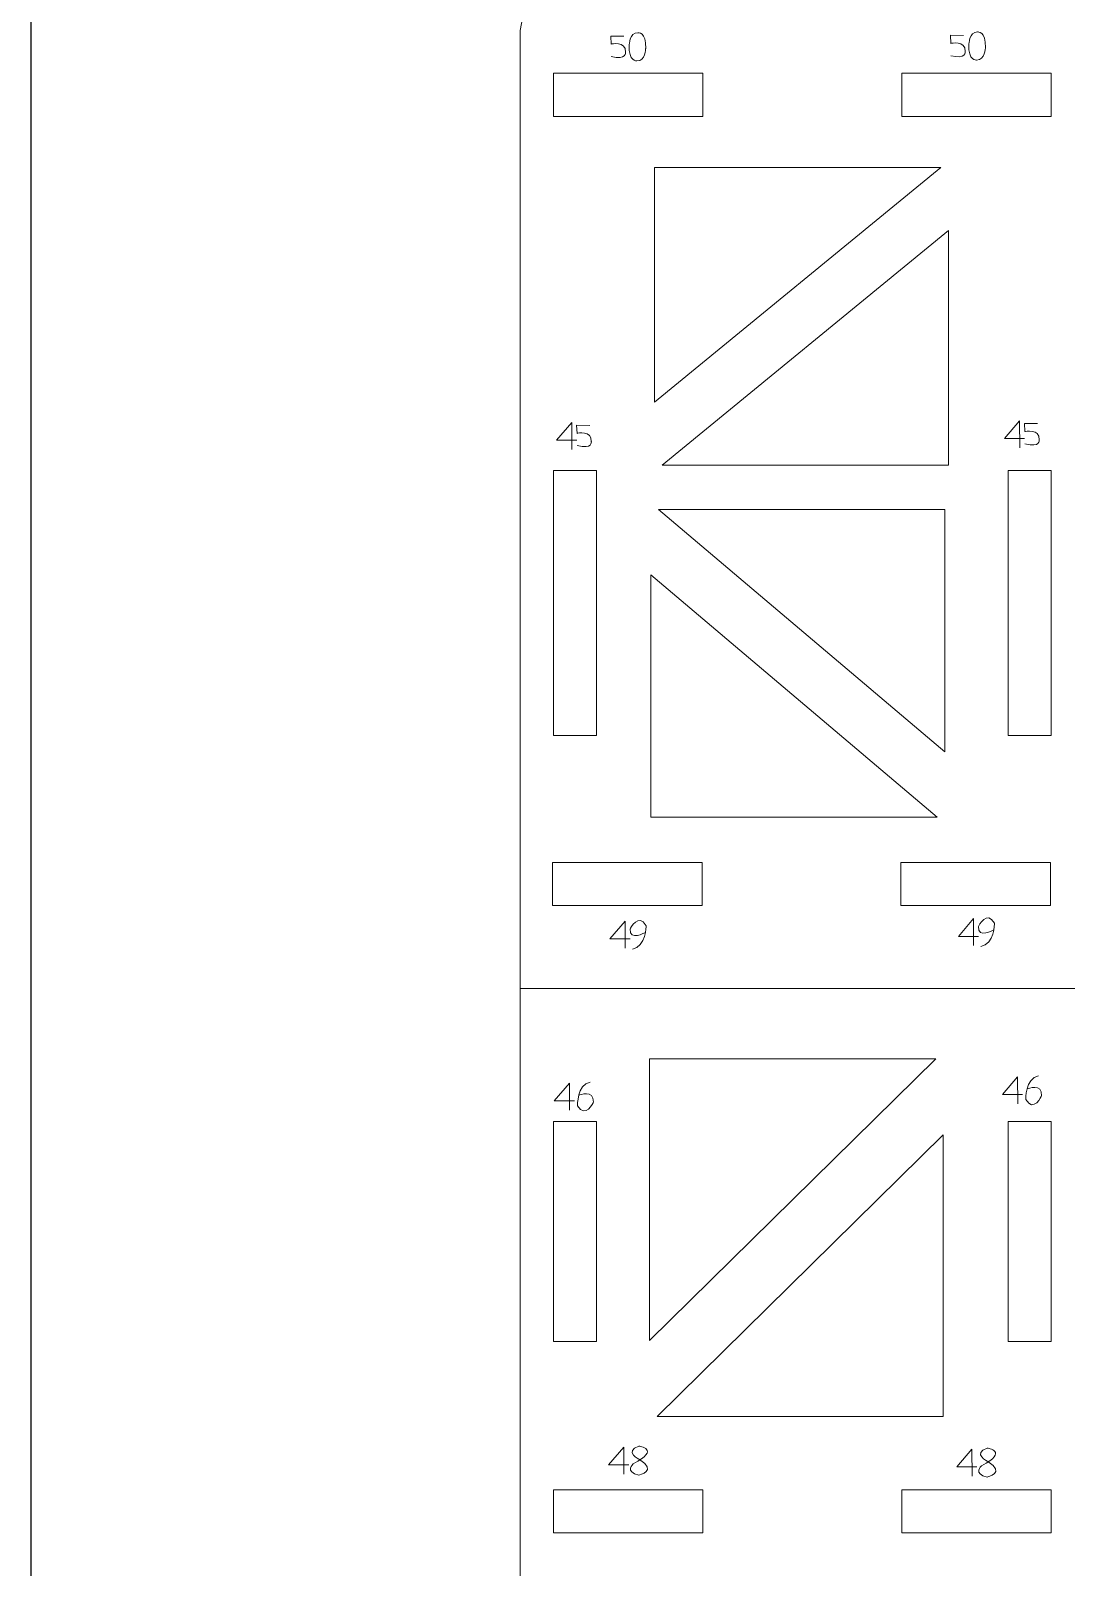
# Model space of a CAD drawing. Header units: centimetres. Extents: x -25 to 25, y -32.5 to 32.5.
# Drawn here: x -25 to -17.65, y -22.95 to -12.03 of the extents above; entities that cross this region are included whole.
import ezdxf

# ---------------------------------------------------------------- set-up
doc = ezdxf.new("R2010")
doc.units = ezdxf.units.CM
doc.header["$MEASUREMENT"] = 0
doc.layers.add('Capa 1', color=7, linetype='Continuous')

msp = doc.modelspace()

# ---------------------------------------------------------------- linework, layer by layer
at = {"layer": 'Capa 1', "color": 254}
msp.add_lwpolyline([(-25, -32.5), (25, -32.5), (25, 32.5), (-25, 32.5), (-25, -32.5)], close=True, dxfattribs=at)
at = {"layer": 'Capa 1', "color": 250, "lineweight": 9}
for points, knots in [([(-20.7962, -8.16641), (-20.7962, -8.16641), (-21.52369, -12.03015), (-21.52369, -12.03015), (-21.52369, -12.03015), (-21.52369, -12.03015), (-21.52369, -17.37187), (-21.52369, -17.37187), (-21.52369, -17.37187), (-21.52369, -17.37187), (-21.52369, -18.76288), (-21.52369, -18.76288), (-21.52369, -18.76288), (-21.52369, -18.76288), (-21.52369, -26.07733), (-21.52369, -26.07733)], [0, 0, 0, 0, 0.2, 0.2, 0.2, 0.2, 0.4, 0.4, 0.4, 0.4, 0.6, 0.6, 0.6, 0.6, 1, 1, 1, 1]), ([(-21.28809, -12.3335), (-21.28809, -12.3335), (-21.28809, -12.6395), (-21.28809, -12.6395), (-21.28809, -12.6395), (-21.28809, -12.6395), (-20.22659, -12.6395), (-20.22659, -12.6395), (-20.22659, -12.6395), (-20.22659, -12.6395), (-20.22659, -12.3335), (-20.22659, -12.3335), (-20.22659, -12.3335), (-20.22659, -12.3335), (-21.28809, -12.3335), (-21.28809, -12.3335)], [0, 0, 0, 0, 0.2, 0.2, 0.2, 0.2, 0.4, 0.4, 0.4, 0.4, 0.6, 0.6, 0.6, 0.6, 1, 1, 1, 1]), ([(-18.81406, -12.3335), (-18.81406, -12.3335), (-18.81406, -12.6395), (-18.81406, -12.6395), (-18.81406, -12.6395), (-18.81406, -12.6395), (-17.75256, -12.6395), (-17.75256, -12.6395), (-17.75256, -12.6395), (-17.75256, -12.6395), (-17.75256, -12.3335), (-17.75256, -12.3335), (-17.75256, -12.3335), (-17.75256, -12.3335), (-18.81406, -12.3335), (-18.81406, -12.3335)], [0, 0, 0, 0, 0.2, 0.2, 0.2, 0.2, 0.4, 0.4, 0.4, 0.4, 0.6, 0.6, 0.6, 0.6, 1, 1, 1, 1]), ([(-20.56971, -14.66874), (-20.56971, -14.66874), (-20.56971, -13.00169), (-20.56971, -13.00169), (-20.56971, -13.00169), (-20.56971, -13.00169), (-18.53664, -13.00169), (-18.53664, -13.00169), (-18.53664, -13.00169), (-18.53664, -13.00169), (-20.56971, -14.66874), (-20.56971, -14.66874)], [0, 0, 0, 0, 0.25, 0.25, 0.25, 0.25, 0.5, 0.5, 0.5, 0.5, 1, 1, 1, 1]), ([(-18.48267, -13.45114), (-18.48267, -13.45114), (-18.48267, -15.11818), (-18.48267, -15.11818), (-18.48267, -15.11818), (-18.48267, -15.11818), (-20.51574, -15.11818), (-20.51574, -15.11818), (-20.51574, -15.11818), (-20.51574, -15.11818), (-18.48267, -13.45114), (-18.48267, -13.45114)], [0, 0, 0, 0, 0.25, 0.25, 0.25, 0.25, 0.5, 0.5, 0.5, 0.5, 1, 1, 1, 1]), ([(-20.98209, -17.03698), (-20.98209, -17.03698), (-20.98209, -15.1552), (-20.98209, -15.1552), (-20.98209, -15.1552), (-20.98209, -15.1552), (-21.28809, -15.1552), (-21.28809, -15.1552), (-21.28809, -15.1552), (-21.28809, -15.1552), (-21.28809, -17.03698), (-21.28809, -17.03698), (-21.28809, -17.03698), (-21.28809, -17.03698), (-20.98209, -17.03698), (-20.98209, -17.03698)], [0, 0, 0, 0, 0.2, 0.2, 0.2, 0.2, 0.4, 0.4, 0.4, 0.4, 0.6, 0.6, 0.6, 0.6, 1, 1, 1, 1]), ([(-17.75256, -17.03698), (-17.75256, -17.03698), (-17.75256, -15.1552), (-17.75256, -15.1552), (-17.75256, -15.1552), (-17.75256, -15.1552), (-18.05856, -15.1552), (-18.05856, -15.1552), (-18.05856, -15.1552), (-18.05856, -15.1552), (-18.05856, -17.03698), (-18.05856, -17.03698), (-18.05856, -17.03698), (-18.05856, -17.03698), (-17.75256, -17.03698), (-17.75256, -17.03698)], [0, 0, 0, 0, 0.2, 0.2, 0.2, 0.2, 0.4, 0.4, 0.4, 0.4, 0.6, 0.6, 0.6, 0.6, 1, 1, 1, 1]), ([(-18.50923, -17.15264), (-18.50923, -17.15264), (-18.50923, -15.43111), (-18.50923, -15.43111), (-18.50923, -15.43111), (-18.50923, -15.43111), (-20.54229, -15.43111), (-20.54229, -15.43111), (-20.54229, -15.43111), (-20.54229, -15.43111), (-18.50923, -17.15264), (-18.50923, -17.15264)], [0, 0, 0, 0, 0.25, 0.25, 0.25, 0.25, 0.5, 0.5, 0.5, 0.5, 1, 1, 1, 1]), ([(-20.59626, -15.89525), (-20.59626, -15.89525), (-20.59626, -17.61678), (-20.59626, -17.61678), (-20.59626, -17.61678), (-20.59626, -17.61678), (-18.56319, -17.61678), (-18.56319, -17.61678), (-18.56319, -17.61678), (-18.56319, -17.61678), (-20.59626, -15.89525), (-20.59626, -15.89525)], [0, 0, 0, 0, 0.25, 0.25, 0.25, 0.25, 0.5, 0.5, 0.5, 0.5, 1, 1, 1, 1]), ([(-21.29396, -17.94014), (-21.29396, -17.94014), (-21.29396, -18.24614), (-21.29396, -18.24614), (-21.29396, -18.24614), (-21.29396, -18.24614), (-20.23245, -18.24614), (-20.23245, -18.24614), (-20.23245, -18.24614), (-20.23245, -18.24614), (-20.23245, -17.94014), (-20.23245, -17.94014), (-20.23245, -17.94014), (-20.23245, -17.94014), (-21.29396, -17.94014), (-21.29396, -17.94014)], [0, 0, 0, 0, 0.2, 0.2, 0.2, 0.2, 0.4, 0.4, 0.4, 0.4, 0.6, 0.6, 0.6, 0.6, 1, 1, 1, 1]), ([(-18.81993, -17.94014), (-18.81993, -17.94014), (-18.81993, -18.24614), (-18.81993, -18.24614), (-18.81993, -18.24614), (-18.81993, -18.24614), (-17.75842, -18.24614), (-17.75842, -18.24614), (-17.75842, -18.24614), (-17.75842, -18.24614), (-17.75842, -17.94014), (-17.75842, -17.94014), (-17.75842, -17.94014), (-17.75842, -17.94014), (-18.81993, -17.94014), (-18.81993, -17.94014)], [0, 0, 0, 0, 0.2, 0.2, 0.2, 0.2, 0.4, 0.4, 0.4, 0.4, 0.6, 0.6, 0.6, 0.6, 1, 1, 1, 1]), ([(-20.60615, -21.3355), (-20.60615, -21.3355), (-20.60615, -19.33348), (-20.60615, -19.33348), (-20.60615, -19.33348), (-20.60615, -19.33348), (-18.57309, -19.33348), (-18.57309, -19.33348), (-18.57309, -19.33348), (-18.57309, -19.33348), (-20.60615, -21.3355), (-20.60615, -21.3355)], [0, 0, 0, 0, 0.25, 0.25, 0.25, 0.25, 0.5, 0.5, 0.5, 0.5, 1, 1, 1, 1]), ([(-20.98209, -21.34274), (-20.98209, -21.34274), (-21.28809, -21.34274), (-21.28809, -21.34274), (-21.28809, -21.34274), (-21.28809, -21.34274), (-21.28809, -19.7799), (-21.28809, -19.7799), (-21.28809, -19.7799), (-21.28809, -19.7799), (-20.98209, -19.7799), (-20.98209, -19.7799), (-20.98209, -19.7799), (-20.98209, -19.7799), (-20.98209, -21.34274), (-20.98209, -21.34274)], [0, 0, 0, 0, 0.2, 0.2, 0.2, 0.2, 0.4, 0.4, 0.4, 0.4, 0.6, 0.6, 0.6, 0.6, 1, 1, 1, 1]), ([(-18.05856, -21.34274), (-18.05856, -21.34274), (-18.05856, -19.7799), (-18.05856, -19.7799), (-18.05856, -19.7799), (-18.05856, -19.7799), (-17.75256, -19.7799), (-17.75256, -19.7799), (-17.75256, -19.7799), (-17.75256, -19.7799), (-17.75256, -21.34274), (-17.75256, -21.34274), (-17.75256, -21.34274), (-17.75256, -21.34274), (-18.05856, -21.34274), (-18.05856, -21.34274)], [0, 0, 0, 0, 0.2, 0.2, 0.2, 0.2, 0.4, 0.4, 0.4, 0.4, 0.6, 0.6, 0.6, 0.6, 1, 1, 1, 1]), ([(-18.51912, -19.87324), (-18.51912, -19.87324), (-18.51912, -21.87527), (-18.51912, -21.87527), (-18.51912, -21.87527), (-18.51912, -21.87527), (-20.55218, -21.87527), (-20.55218, -21.87527), (-20.55218, -21.87527), (-20.55218, -21.87527), (-18.51912, -19.87324), (-18.51912, -19.87324)], [0, 0, 0, 0, 0.25, 0.25, 0.25, 0.25, 0.5, 0.5, 0.5, 0.5, 1, 1, 1, 1]), ([(-21.28809, -22.39614), (-21.28809, -22.39614), (-21.28809, -22.70214), (-21.28809, -22.70214), (-21.28809, -22.70214), (-21.28809, -22.70214), (-20.22659, -22.70214), (-20.22659, -22.70214), (-20.22659, -22.70214), (-20.22659, -22.70214), (-20.22659, -22.39614), (-20.22659, -22.39614), (-20.22659, -22.39614), (-20.22659, -22.39614), (-21.28809, -22.39614), (-21.28809, -22.39614)], [0, 0, 0, 0, 0.2, 0.2, 0.2, 0.2, 0.4, 0.4, 0.4, 0.4, 0.6, 0.6, 0.6, 0.6, 1, 1, 1, 1]), ([(-18.81406, -22.39614), (-18.81406, -22.39614), (-18.81406, -22.70214), (-18.81406, -22.70214), (-18.81406, -22.70214), (-18.81406, -22.70214), (-17.75256, -22.70214), (-17.75256, -22.70214), (-17.75256, -22.70214), (-17.75256, -22.70214), (-17.75256, -22.39614), (-17.75256, -22.39614), (-17.75256, -22.39614), (-17.75256, -22.39614), (-18.81406, -22.39614), (-18.81406, -22.39614)], [0, 0, 0, 0, 0.2, 0.2, 0.2, 0.2, 0.4, 0.4, 0.4, 0.4, 0.6, 0.6, 0.6, 0.6, 1, 1, 1, 1])]:
    msp.add_open_spline(points, degree=3, knots=knots, dxfattribs=at)
at = {"layer": 'Capa 1', "color": 22, "lineweight": 9}
for points, knots in [([(-20.78806, -12.06925), (-20.78806, -12.06925), (-20.88136, -12.06869), (-20.88136, -12.06869), (-20.88136, -12.06869), (-20.88136, -12.06869), (-20.878, -12.1262), (-20.878, -12.1262)], [0, 0, 0, 0, 0.33333333, 0.33333333, 0.33333333, 0.33333333, 1, 1, 1, 1]), ([(-20.878, -12.1262), (-20.878, -12.1262), (-20.77081, -12.10166), (-20.77711, -12.18451), (-20.77711, -12.18451), (-20.77711, -12.18451), (-20.76578, -12.24132), (-20.878, -12.21356)], [0, 0, 0, 0, 0.33333333, 0.33333333, 0.33333333, 0.33333333, 1, 1, 1, 1]), ([(-20.69519, -12.24477), (-20.69519, -12.24477), (-20.756, -12.25262), (-20.74987, -12.13338), (-20.74987, -12.13338), (-20.74987, -12.13338), (-20.74987, -12.04254), (-20.68772, -12.04489)], [0, 0, 0, 0, 0.33333333, 0.33333333, 0.33333333, 0.33333333, 1, 1, 1, 1]), ([(-20.68772, -12.04508), (-20.68772, -12.04508), (-20.62686, -12.03728), (-20.63297, -12.15645), (-20.63297, -12.15645), (-20.63297, -12.15645), (-20.63301, -12.24728), (-20.69519, -12.245)], [0, 0, 0, 0, 0.33333333, 0.33333333, 0.33333333, 0.33333333, 1, 1, 1, 1]), ([(-18.37573, -12.064), (-18.37573, -12.064), (-18.46903, -12.06344), (-18.46903, -12.06344), (-18.46903, -12.06344), (-18.46903, -12.06344), (-18.46567, -12.12095), (-18.46567, -12.12095)], [0, 0, 0, 0, 0.33333333, 0.33333333, 0.33333333, 0.33333333, 1, 1, 1, 1]), ([(-18.46567, -12.12095), (-18.46567, -12.12095), (-18.35848, -12.09641), (-18.36478, -12.17926), (-18.36478, -12.17926), (-18.36478, -12.17926), (-18.35345, -12.23606), (-18.46567, -12.20831)], [0, 0, 0, 0, 0.33333333, 0.33333333, 0.33333333, 0.33333333, 1, 1, 1, 1]), ([(-18.28286, -12.23952), (-18.28286, -12.23952), (-18.34367, -12.24737), (-18.33754, -12.12813), (-18.33754, -12.12813), (-18.33754, -12.12813), (-18.33754, -12.03729), (-18.27539, -12.03963)], [0, 0, 0, 0, 0.33333333, 0.33333333, 0.33333333, 0.33333333, 1, 1, 1, 1]), ([(-18.27539, -12.03983), (-18.27539, -12.03983), (-18.21453, -12.03202), (-18.22064, -12.1512), (-18.22064, -12.1512), (-18.22064, -12.1512), (-18.22068, -12.24203), (-18.28286, -12.23975)], [0, 0, 0, 0, 0.33333333, 0.33333333, 0.33333333, 0.33333333, 1, 1, 1, 1]), ([(-21.12299, -14.9401), (-21.12299, -14.9401), (-21.26544, -14.9401), (-21.26544, -14.9401), (-21.26544, -14.9401), (-21.26544, -14.9401), (-21.15829, -14.81402), (-21.15829, -14.81402), (-21.15829, -14.81402), (-21.15829, -14.81402), (-21.15705, -15.00569), (-21.15705, -15.00569)], [0, 0, 0, 0, 0.25, 0.25, 0.25, 0.25, 0.5, 0.5, 0.5, 0.5, 1, 1, 1, 1]), ([(-21.02984, -14.83417), (-21.02984, -14.83417), (-21.12314, -14.83361), (-21.12314, -14.83361), (-21.12314, -14.83361), (-21.12314, -14.83361), (-21.11978, -14.89111), (-21.11978, -14.89111)], [0, 0, 0, 0, 0.33333333, 0.33333333, 0.33333333, 0.33333333, 1, 1, 1, 1]), ([(-17.94288, -14.92794), (-17.94288, -14.92794), (-18.08533, -14.92794), (-18.08533, -14.92794), (-18.08533, -14.92794), (-18.08533, -14.92794), (-17.97818, -14.80185), (-17.97818, -14.80185), (-17.97818, -14.80185), (-17.97818, -14.80185), (-17.97695, -14.99352), (-17.97695, -14.99352)], [0, 0, 0, 0, 0.25, 0.25, 0.25, 0.25, 0.5, 0.5, 0.5, 0.5, 1, 1, 1, 1]), ([(-17.84973, -14.822), (-17.84973, -14.822), (-17.94303, -14.82144), (-17.94303, -14.82144), (-17.94303, -14.82144), (-17.94303, -14.82144), (-17.93968, -14.87895), (-17.93968, -14.87895)], [0, 0, 0, 0, 0.33333333, 0.33333333, 0.33333333, 0.33333333, 1, 1, 1, 1]), ([(-21.11978, -14.89111), (-21.11978, -14.89111), (-21.01259, -14.86657), (-21.01889, -14.94943), (-21.01889, -14.94943), (-21.01889, -14.94943), (-21.00756, -15.00623), (-21.11978, -14.97848)], [0, 0, 0, 0, 0.33333333, 0.33333333, 0.33333333, 0.33333333, 1, 1, 1, 1]), ([(-17.93968, -14.87895), (-17.93968, -14.87895), (-17.83249, -14.8544), (-17.83879, -14.93726), (-17.83879, -14.93726), (-17.83879, -14.93726), (-17.82746, -14.99406), (-17.93968, -14.96631)], [0, 0, 0, 0, 0.33333333, 0.33333333, 0.33333333, 0.33333333, 1, 1, 1, 1]), ([(-20.63472, -18.436), (-20.63472, -18.436), (-20.75169, -18.50209), (-20.7433, -18.41186), (-20.7433, -18.41186), (-20.7433, -18.41186), (-20.68243, -18.28984), (-20.62974, -18.3895), (-20.62974, -18.3895), (-20.62974, -18.3895), (-20.63022, -18.53753), (-20.72672, -18.55411)], [0, 0, 0, 0, 0.25, 0.25, 0.25, 0.25, 0.5, 0.5, 0.5, 0.5, 1, 1, 1, 1]), ([(-18.16086, -18.41801), (-18.16086, -18.41801), (-18.27783, -18.48409), (-18.26944, -18.39387), (-18.26944, -18.39387), (-18.26944, -18.39387), (-18.20857, -18.27184), (-18.15589, -18.37151), (-18.15589, -18.37151), (-18.15589, -18.37151), (-18.15637, -18.51954), (-18.25286, -18.53611)], [0, 0, 0, 0, 0.25, 0.25, 0.25, 0.25, 0.5, 0.5, 0.5, 0.5, 1, 1, 1, 1]), ([(-20.74384, -18.48246), (-20.74384, -18.48246), (-20.88629, -18.48246), (-20.88629, -18.48246), (-20.88629, -18.48246), (-20.88629, -18.48246), (-20.77914, -18.35638), (-20.77914, -18.35638), (-20.77914, -18.35638), (-20.77914, -18.35638), (-20.77791, -18.54805), (-20.77791, -18.54805)], [0, 0, 0, 0, 0.25, 0.25, 0.25, 0.25, 0.5, 0.5, 0.5, 0.5, 1, 1, 1, 1]), ([(-18.26998, -18.46447), (-18.26998, -18.46447), (-18.41244, -18.46447), (-18.41244, -18.46447), (-18.41244, -18.46447), (-18.41244, -18.46447), (-18.30529, -18.33839), (-18.30529, -18.33839), (-18.30529, -18.33839), (-18.30529, -18.33839), (-18.30405, -18.53006), (-18.30405, -18.53006)], [0, 0, 0, 0, 0.25, 0.25, 0.25, 0.25, 0.5, 0.5, 0.5, 0.5, 1, 1, 1, 1]), ([(-21.13918, -19.63245), (-21.13918, -19.63245), (-21.28164, -19.63245), (-21.28164, -19.63245), (-21.28164, -19.63245), (-21.28164, -19.63245), (-21.17449, -19.50637), (-21.17449, -19.50637), (-21.17449, -19.50637), (-21.17449, -19.50637), (-21.17325, -19.69804), (-21.17325, -19.69804)], [0, 0, 0, 0, 0.25, 0.25, 0.25, 0.25, 0.5, 0.5, 0.5, 0.5, 1, 1, 1, 1]), ([(-21.10516, -19.59189), (-21.10516, -19.59189), (-20.99924, -19.55052), (-21.00429, -19.64096), (-21.00429, -19.64096), (-21.00429, -19.64096), (-21.06058, -19.76516), (-21.11695, -19.66756), (-21.11695, -19.66756), (-21.11695, -19.66756), (-21.12199, -19.51959), (-21.0262, -19.49943)], [0, 0, 0, 0, 0.25, 0.25, 0.25, 0.25, 0.5, 0.5, 0.5, 0.5, 1, 1, 1, 1]), ([(-17.95592, -19.58769), (-17.95592, -19.58769), (-18.09837, -19.58769), (-18.09837, -19.58769), (-18.09837, -19.58769), (-18.09837, -19.58769), (-17.99122, -19.46161), (-17.99122, -19.46161), (-17.99122, -19.46161), (-17.99122, -19.46161), (-17.98998, -19.65328), (-17.98998, -19.65328)], [0, 0, 0, 0, 0.25, 0.25, 0.25, 0.25, 0.5, 0.5, 0.5, 0.5, 1, 1, 1, 1]), ([(-17.92189, -19.54713), (-17.92189, -19.54713), (-17.81597, -19.50577), (-17.82102, -19.5962), (-17.82102, -19.5962), (-17.82102, -19.5962), (-17.87732, -19.72041), (-17.93368, -19.6228), (-17.93368, -19.6228), (-17.93368, -19.6228), (-17.93872, -19.47483), (-17.84293, -19.45468)], [0, 0, 0, 0, 0.25, 0.25, 0.25, 0.25, 0.5, 0.5, 0.5, 0.5, 1, 1, 1, 1]), ([(-20.75361, -22.21858), (-20.75361, -22.21858), (-20.89607, -22.21858), (-20.89607, -22.21858), (-20.89607, -22.21858), (-20.89607, -22.21858), (-20.78892, -22.0925), (-20.78892, -22.0925), (-20.78892, -22.0925), (-20.78892, -22.0925), (-20.78768, -22.28417), (-20.78768, -22.28417)], [0, 0, 0, 0, 0.25, 0.25, 0.25, 0.25, 0.5, 0.5, 0.5, 0.5, 1, 1, 1, 1]), ([(-20.67641, -22.18094), (-20.67641, -22.18094), (-20.79046, -22.12616), (-20.68124, -22.08488), (-20.68124, -22.08488), (-20.68124, -22.08488), (-20.52141, -22.10648), (-20.72134, -22.2112), (-20.72134, -22.2112), (-20.72134, -22.2112), (-20.78627, -22.26768), (-20.6809, -22.2918), (-20.6809, -22.2918), (-20.6809, -22.2918), (-20.54482, -22.25987), (-20.67641, -22.18094)], [0, 0, 0, 0, 0.2, 0.2, 0.2, 0.2, 0.4, 0.4, 0.4, 0.4, 0.6, 0.6, 0.6, 0.6, 1, 1, 1, 1]), ([(-18.28028, -22.23245), (-18.28028, -22.23245), (-18.42273, -22.23245), (-18.42273, -22.23245), (-18.42273, -22.23245), (-18.42273, -22.23245), (-18.31558, -22.10637), (-18.31558, -22.10637), (-18.31558, -22.10637), (-18.31558, -22.10637), (-18.31434, -22.29804), (-18.31434, -22.29804)], [0, 0, 0, 0, 0.25, 0.25, 0.25, 0.25, 0.5, 0.5, 0.5, 0.5, 1, 1, 1, 1]), ([(-18.20307, -22.19481), (-18.20307, -22.19481), (-18.31712, -22.14003), (-18.20791, -22.09875), (-18.20791, -22.09875), (-18.20791, -22.09875), (-18.04807, -22.12035), (-18.248, -22.22508), (-18.248, -22.22508), (-18.248, -22.22508), (-18.31294, -22.28155), (-18.20756, -22.30567), (-18.20756, -22.30567), (-18.20756, -22.30567), (-18.07148, -22.27374), (-18.20307, -22.19481)], [0, 0, 0, 0, 0.2, 0.2, 0.2, 0.2, 0.4, 0.4, 0.4, 0.4, 0.6, 0.6, 0.6, 0.6, 1, 1, 1, 1])]:
    msp.add_open_spline(points, degree=3, knots=knots, dxfattribs=at)
at = {"layer": 'Capa 1', "color": 250, "lineweight": 9}
msp.add_open_spline([(-17.52869, -18.83484), (-17.52869, -18.83484), (-21.52369, -18.83484), (-21.52369, -18.83484)], degree=3, dxfattribs=at)

doc.saveas('drawing.dxf')
